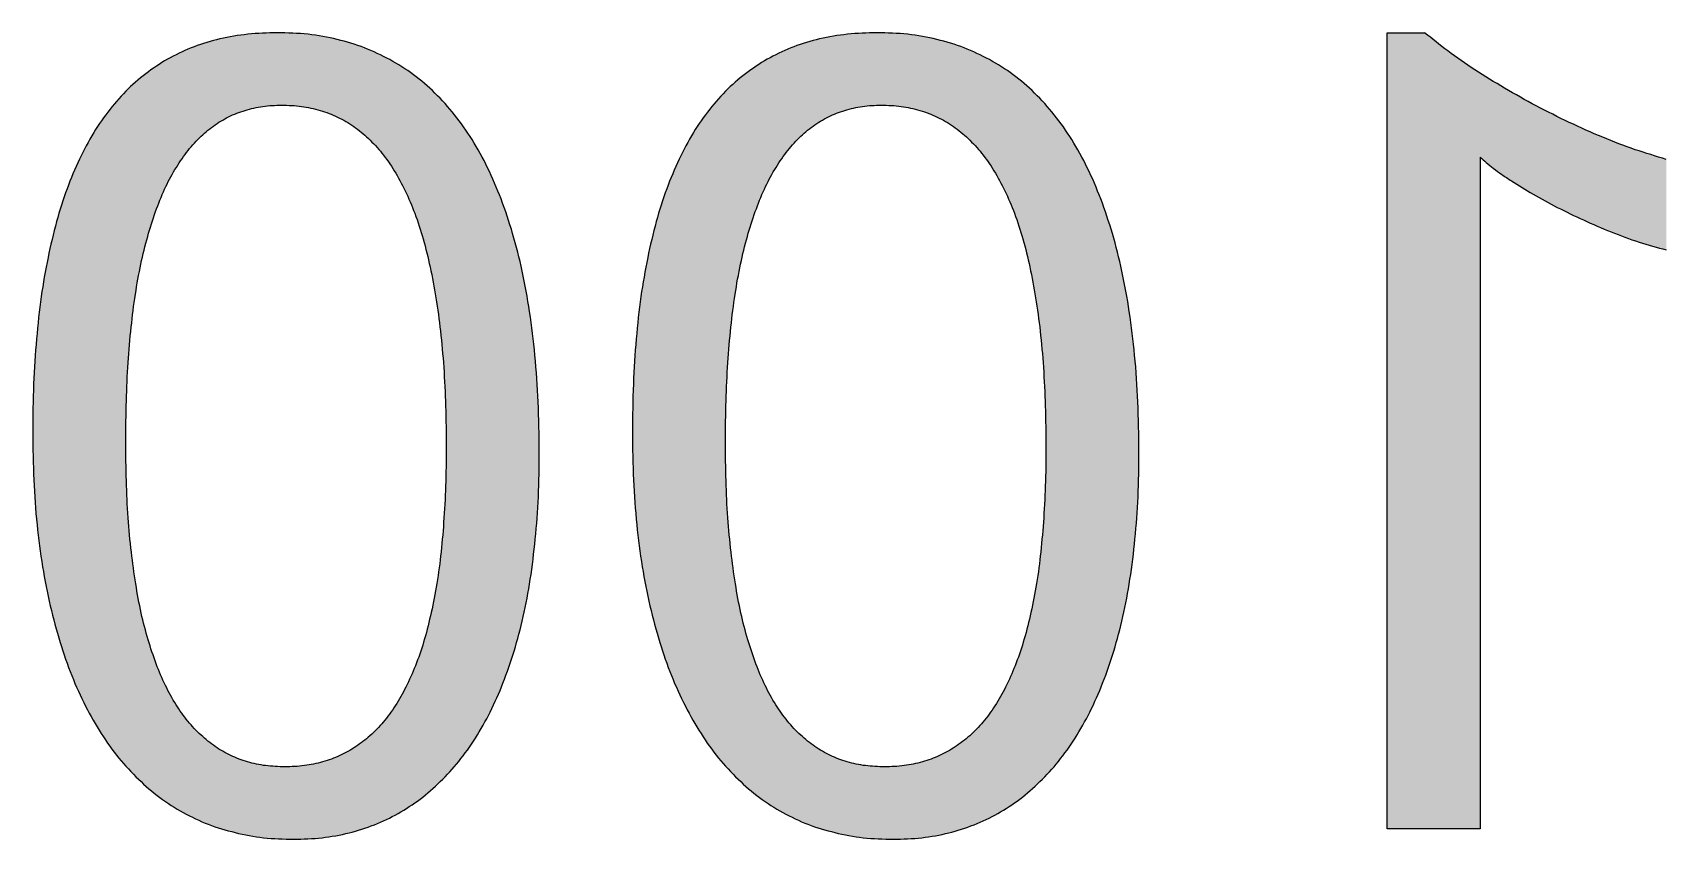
# Model space of a CAD drawing. Header units: millimetres. Extents: x 5 to 35, y 173 to 293.
# Drawn here: x 18.267 to 22.425, y 235.844 to 237.896 of the extents above; entities that cross this region are included whole.
import ezdxf

# ---------------------------------------------------------------- set-up
doc = ezdxf.new("R2010")
doc.units = ezdxf.units.MM

msp = doc.modelspace()

# ---------------------------------------------------------------- hatches: boundary and pattern name
at = {"linetype": 'Continuous'}
h = msp.add_hatch(color=7, dxfattribs=at)
edge = h.paths.add_edge_path(flags=0)
edge.add_spline(control_points=[(18.931, 235.8437), (18.9553, 235.8444), (19.0028, 235.8459), (19.0719, 235.8587), (19.1369, 235.8791), (19.1977, 235.9082), (19.2542, 235.9451), (19.3057, 235.99), (19.3531, 236.0418), (19.3953, 236.1015), (19.4333, 236.1682), (19.4655, 236.2426), (19.494, 236.3236), (19.5167, 236.412), (19.5348, 236.5071), (19.5471, 236.6091), (19.5553, 236.7176), (19.556, 236.7922), (19.5564, 236.8305)], knot_values=[0, 0, 0, 0, 0.055605, 0.108515, 0.160195, 0.211263, 0.262242, 0.314055, 0.367118, 0.422649, 0.481083, 0.542452, 0.607922, 0.677304, 0.75106, 0.829451, 0.912157, 1, 1, 1, 1], weights=[1, 1, 1, 1, 1, 1, 1, 1, 1, 1, 1, 1, 1, 1, 1, 1, 1, 1, 1], degree=3, periodic=0)
edge.add_spline(control_points=[(19.5564, 236.8305), (19.5559, 236.8726), (19.5548, 236.9544), (19.5465, 237.0733), (19.5332, 237.1845), (19.5143, 237.2881), (19.4904, 237.384), (19.4607, 237.4717), (19.4268, 237.5518), (19.3874, 237.6238), (19.3424, 237.6875), (19.2924, 237.7431), (19.2374, 237.7907), (19.1767, 237.8291), (19.1115, 237.8593), (19.0415, 237.8806), (18.9671, 237.8943), (18.9157, 237.8957), (18.8895, 237.8963)], knot_values=[0, 0, 0, 0, 0.089281, 0.173507, 0.252592, 0.326784, 0.396665, 0.462036, 0.523118, 0.580897, 0.635752, 0.688244, 0.739174, 0.789503, 0.840106, 0.891238, 0.944392, 1, 1, 1, 1], weights=[1, 1, 1, 1, 1, 1, 1, 1, 1, 1, 1, 1, 1, 1, 1, 1, 1, 1, 1], degree=3, periodic=0)
edge.add_spline(control_points=[(18.8895, 237.8963), (18.8644, 237.8956), (18.8153, 237.894), (18.7442, 237.8818), (18.6778, 237.8624), (18.6166, 237.8339), (18.5602, 237.7978), (18.5083, 237.754), (18.4624, 237.7014), (18.4201, 237.6418), (18.3846, 237.5734), (18.3526, 237.4977), (18.3261, 237.4138), (18.3047, 237.3221), (18.2872, 237.2226), (18.2759, 237.1152), (18.2682, 236.9998), (18.2674, 236.9202), (18.267, 236.8791)], knot_values=[0, 0, 0, 0, 0.056007, 0.109312, 0.16036, 0.209856, 0.259193, 0.309278, 0.360796, 0.414547, 0.471693, 0.532366, 0.597504, 0.66755, 0.742309, 0.82256, 0.908303, 1, 1, 1, 1], weights=[1, 1, 1, 1, 1, 1, 1, 1, 1, 1, 1, 1, 1, 1, 1, 1, 1, 1, 1], degree=3, periodic=0)
edge.add_spline(control_points=[(18.267, 236.8791), (18.2675, 236.8388), (18.2686, 236.7604), (18.2768, 236.6463), (18.2906, 236.5392), (18.3102, 236.4391), (18.3353, 236.3466), (18.3646, 236.2611), (18.4, 236.1834), (18.4398, 236.113), (18.4846, 236.0503), (18.5349, 235.9962), (18.5893, 235.9489), (18.6494, 235.9108), (18.7135, 235.8801), (18.7826, 235.8597), (18.8553, 235.8457), (18.9055, 235.8444), (18.931, 235.8437)], knot_values=[0, 0, 0, 0, 0.087599, 0.170324, 0.24843, 0.322211, 0.391652, 0.456653, 0.518505, 0.576806, 0.632279, 0.685399, 0.737157, 0.788469, 0.839503, 0.891231, 0.944516, 1, 1, 1, 1], weights=[1, 1, 1, 1, 1, 1, 1, 1, 1, 1, 1, 1, 1, 1, 1, 1, 1, 1, 1], degree=3, periodic=0)
edge = h.paths.add_edge_path(flags=0)
edge.add_spline(control_points=[(18.9088, 236.0279), (18.8925, 236.0286), (18.8604, 236.0298), (18.8138, 236.0393), (18.7707, 236.0561), (18.7306, 236.0788), (18.6942, 236.1087), (18.6605, 236.1443), (18.6305, 236.1869), (18.6035, 236.2358), (18.58, 236.2913), (18.5598, 236.353), (18.5419, 236.421), (18.5284, 236.4957), (18.5174, 236.5766), (18.5091, 236.664), (18.5048, 236.7579), (18.5041, 236.8226), (18.5038, 236.856)], knot_values=[0, 0, 0, 0, 0.0479, 0.093819, 0.13857, 0.183004, 0.228414, 0.275861, 0.326235, 0.380886, 0.438999, 0.502499, 0.570979, 0.644942, 0.724799, 0.810319, 0.901993, 1, 1, 1, 1], weights=[1, 1, 1, 1, 1, 1, 1, 1, 1, 1, 1, 1, 1, 1, 1, 1, 1, 1, 1], degree=3, periodic=0)
edge.add_spline(control_points=[(18.5038, 236.856), (18.5041, 236.8906), (18.5048, 236.9575), (18.5092, 237.0546), (18.517, 237.145), (18.5274, 237.2288), (18.5413, 237.3058), (18.5584, 237.3761), (18.5786, 237.4399), (18.6011, 237.4971), (18.6277, 237.5475), (18.6573, 237.5913), (18.6898, 237.629), (18.726, 237.6593), (18.765, 237.6834), (18.8077, 237.6996), (18.853, 237.7105), (18.8845, 237.7116), (18.9006, 237.7121)], knot_values=[0, 0, 0, 0, 0.099291, 0.192366, 0.27936, 0.359988, 0.434866, 0.504236, 0.567903, 0.626941, 0.680867, 0.73135, 0.778528, 0.82327, 0.866579, 0.909742, 0.953799, 1, 1, 1, 1], weights=[1, 1, 1, 1, 1, 1, 1, 1, 1, 1, 1, 1, 1, 1, 1, 1, 1, 1, 1], degree=3, periodic=0)
edge.add_spline(control_points=[(18.9006, 237.7121), (18.9175, 237.7116), (18.9507, 237.7104), (18.9987, 237.6998), (19.0435, 237.6828), (19.085, 237.6588), (19.1227, 237.6272), (19.1576, 237.5895), (19.1888, 237.5447), (19.2162, 237.4931), (19.241, 237.4352), (19.2622, 237.3702), (19.2795, 237.2983), (19.2944, 237.22), (19.3057, 237.1349), (19.3138, 237.043), (19.3187, 236.9442), (19.3193, 236.8761), (19.3196, 236.8408)], knot_values=[0, 0, 0, 0, 0.047257, 0.092753, 0.136685, 0.181007, 0.226218, 0.273699, 0.324331, 0.378368, 0.436765, 0.500538, 0.569256, 0.643398, 0.723484, 0.809325, 0.901455, 1, 1, 1, 1], weights=[1, 1, 1, 1, 1, 1, 1, 1, 1, 1, 1, 1, 1, 1, 1, 1, 1, 1, 1], degree=3, periodic=0)
edge.add_spline(control_points=[(19.3196, 236.8408), (19.3193, 236.8081), (19.3187, 236.7445), (19.3136, 236.6524), (19.3061, 236.5665), (19.2953, 236.4868), (19.2802, 236.4138), (19.2635, 236.3467), (19.2423, 236.2863), (19.2183, 236.232), (19.1913, 236.1838), (19.1606, 236.1422), (19.1268, 236.1068), (19.0894, 236.0782), (19.0489, 236.0555), (19.005, 236.0395), (18.9579, 236.0298), (18.9254, 236.0285), (18.9088, 236.0279)], knot_values=[0, 0, 0, 0, 0.096923, 0.187881, 0.272976, 0.351995, 0.425632, 0.493491, 0.556199, 0.614826, 0.668942, 0.719384, 0.767274, 0.813258, 0.858274, 0.904071, 0.95083, 1, 1, 1, 1], weights=[1, 1, 1, 1, 1, 1, 1, 1, 1, 1, 1, 1, 1, 1, 1, 1, 1, 1, 1], degree=3, periodic=0)
h = msp.add_hatch(color=7, dxfattribs=at)
edge = h.paths.add_edge_path(flags=0)
edge.add_spline(control_points=[(20.4573, 235.8437), (20.4816, 235.8444), (20.5291, 235.8459), (20.5982, 235.8587), (20.6632, 235.8791), (20.7241, 235.9082), (20.7805, 235.9451), (20.832, 235.99), (20.8794, 236.0418), (20.9216, 236.1015), (20.9596, 236.1682), (20.9918, 236.2426), (21.0203, 236.3236), (21.043, 236.412), (21.0612, 236.5071), (21.0734, 236.6091), (21.0816, 236.7176), (21.0823, 236.7922), (21.0827, 236.8305)], knot_values=[0, 0, 0, 0, 0.055605, 0.108515, 0.160195, 0.211263, 0.262242, 0.314055, 0.367118, 0.422649, 0.481083, 0.542452, 0.607922, 0.677304, 0.75106, 0.829451, 0.912157, 1, 1, 1, 1], weights=[1, 1, 1, 1, 1, 1, 1, 1, 1, 1, 1, 1, 1, 1, 1, 1, 1, 1, 1], degree=3, periodic=0)
edge.add_spline(control_points=[(21.0827, 236.8305), (21.0822, 236.8726), (21.0811, 236.9544), (21.0728, 237.0733), (21.0595, 237.1845), (21.0407, 237.2881), (21.0168, 237.384), (20.9871, 237.4717), (20.9531, 237.5518), (20.9137, 237.6238), (20.8687, 237.6875), (20.8187, 237.7431), (20.7637, 237.7907), (20.703, 237.8291), (20.6378, 237.8593), (20.5678, 237.8806), (20.4934, 237.8943), (20.442, 237.8957), (20.4158, 237.8963)], knot_values=[0, 0, 0, 0, 0.089281, 0.173507, 0.252592, 0.326784, 0.396665, 0.462036, 0.523118, 0.580897, 0.635752, 0.688244, 0.739174, 0.789503, 0.840106, 0.891238, 0.944392, 1, 1, 1, 1], weights=[1, 1, 1, 1, 1, 1, 1, 1, 1, 1, 1, 1, 1, 1, 1, 1, 1, 1, 1], degree=3, periodic=0)
edge.add_spline(control_points=[(20.4158, 237.8963), (20.3907, 237.8956), (20.3416, 237.894), (20.2705, 237.8818), (20.2041, 237.8624), (20.1429, 237.8339), (20.0866, 237.7978), (20.0346, 237.754), (19.9887, 237.7014), (19.9464, 237.6418), (19.9109, 237.5734), (19.8789, 237.4977), (19.8524, 237.4138), (19.831, 237.3221), (19.8135, 237.2226), (19.8022, 237.1152), (19.7945, 236.9998), (19.7937, 236.9202), (19.7933, 236.8791)], knot_values=[0, 0, 0, 0, 0.056007, 0.109312, 0.16036, 0.209856, 0.259193, 0.309278, 0.360796, 0.414547, 0.471693, 0.532366, 0.597504, 0.66755, 0.742309, 0.82256, 0.908303, 1, 1, 1, 1], weights=[1, 1, 1, 1, 1, 1, 1, 1, 1, 1, 1, 1, 1, 1, 1, 1, 1, 1, 1], degree=3, periodic=0)
edge.add_spline(control_points=[(19.7933, 236.8791), (19.7938, 236.8388), (19.7949, 236.7604), (19.8031, 236.6463), (19.8169, 236.5392), (19.8365, 236.4391), (19.8616, 236.3466), (19.8909, 236.2611), (19.9263, 236.1834), (19.9661, 236.113), (20.0109, 236.0503), (20.0612, 235.9962), (20.1156, 235.9489), (20.1757, 235.9108), (20.2399, 235.8801), (20.3089, 235.8597), (20.3817, 235.8457), (20.4318, 235.8444), (20.4573, 235.8437)], knot_values=[0, 0, 0, 0, 0.087599, 0.170324, 0.24843, 0.322211, 0.391652, 0.456653, 0.518505, 0.576806, 0.632279, 0.685399, 0.737157, 0.788469, 0.839503, 0.891231, 0.944516, 1, 1, 1, 1], weights=[1, 1, 1, 1, 1, 1, 1, 1, 1, 1, 1, 1, 1, 1, 1, 1, 1, 1, 1], degree=3, periodic=0)
edge = h.paths.add_edge_path(flags=0)
edge.add_spline(control_points=[(20.4351, 236.0279), (20.4188, 236.0286), (20.3868, 236.0298), (20.3401, 236.0393), (20.297, 236.0561), (20.2569, 236.0788), (20.2205, 236.1087), (20.1869, 236.1443), (20.1568, 236.1869), (20.1298, 236.2358), (20.1064, 236.2913), (20.0861, 236.353), (20.0683, 236.421), (20.0547, 236.4957), (20.0437, 236.5766), (20.0354, 236.664), (20.0311, 236.7579), (20.0305, 236.8226), (20.0301, 236.856)], knot_values=[0, 0, 0, 0, 0.0479, 0.093819, 0.13857, 0.183004, 0.228414, 0.275861, 0.326235, 0.380886, 0.438999, 0.502499, 0.570979, 0.644942, 0.724799, 0.810319, 0.901993, 1, 1, 1, 1], weights=[1, 1, 1, 1, 1, 1, 1, 1, 1, 1, 1, 1, 1, 1, 1, 1, 1, 1, 1], degree=3, periodic=0)
edge.add_spline(control_points=[(20.0301, 236.856), (20.0304, 236.8906), (20.0311, 236.9575), (20.0355, 237.0546), (20.0433, 237.145), (20.0538, 237.2288), (20.0676, 237.3058), (20.0847, 237.3761), (20.105, 237.4399), (20.1275, 237.4971), (20.1541, 237.5475), (20.1836, 237.5913), (20.2161, 237.629), (20.2523, 237.6593), (20.2914, 237.6834), (20.334, 237.6996), (20.3793, 237.7105), (20.4108, 237.7116), (20.4269, 237.7121)], knot_values=[0, 0, 0, 0, 0.099291, 0.192366, 0.27936, 0.359988, 0.434866, 0.504236, 0.567903, 0.626941, 0.680867, 0.73135, 0.778528, 0.82327, 0.866579, 0.909742, 0.953799, 1, 1, 1, 1], weights=[1, 1, 1, 1, 1, 1, 1, 1, 1, 1, 1, 1, 1, 1, 1, 1, 1, 1, 1], degree=3, periodic=0)
edge.add_spline(control_points=[(20.4269, 237.7121), (20.4438, 237.7116), (20.477, 237.7104), (20.525, 237.6998), (20.5698, 237.6828), (20.6114, 237.6588), (20.649, 237.6272), (20.6839, 237.5895), (20.7151, 237.5447), (20.7425, 237.4931), (20.7673, 237.4352), (20.7885, 237.3702), (20.8058, 237.2983), (20.8207, 237.22), (20.832, 237.1349), (20.8401, 237.043), (20.845, 236.9442), (20.8456, 236.8761), (20.8459, 236.8408)], knot_values=[0, 0, 0, 0, 0.047257, 0.092753, 0.136685, 0.181007, 0.226218, 0.273699, 0.324331, 0.378368, 0.436765, 0.500538, 0.569256, 0.643398, 0.723484, 0.809325, 0.901455, 1, 1, 1, 1], weights=[1, 1, 1, 1, 1, 1, 1, 1, 1, 1, 1, 1, 1, 1, 1, 1, 1, 1, 1], degree=3, periodic=0)
edge.add_spline(control_points=[(20.8459, 236.8408), (20.8456, 236.8081), (20.8451, 236.7445), (20.8399, 236.6524), (20.8324, 236.5665), (20.8216, 236.4868), (20.8065, 236.4138), (20.7898, 236.3467), (20.7686, 236.2863), (20.7446, 236.232), (20.7176, 236.1838), (20.6869, 236.1422), (20.6531, 236.1068), (20.6157, 236.0782), (20.5752, 236.0555), (20.5314, 236.0395), (20.4842, 236.0298), (20.4518, 236.0285), (20.4351, 236.0279)], knot_values=[0, 0, 0, 0, 0.096923, 0.187881, 0.272976, 0.351995, 0.425632, 0.493491, 0.556199, 0.614826, 0.668942, 0.719384, 0.767274, 0.813258, 0.858274, 0.904071, 0.95083, 1, 1, 1, 1], weights=[1, 1, 1, 1, 1, 1, 1, 1, 1, 1, 1, 1, 1, 1, 1, 1, 1, 1, 1], degree=3, periodic=0)
h = msp.add_hatch(color=7, dxfattribs=at)
edge = h.paths.add_edge_path(flags=0)
edge.add_line((22.4248, 237.3437), (22.4248, 237.574))
edge.add_spline(control_points=[(22.4248, 237.574), (22.3984, 237.5819), (22.3436, 237.5982), (22.2612, 237.6301), (22.1773, 237.6676), (22.0939, 237.7091), (22.0139, 237.7543), (21.9384, 237.8005), (21.8702, 237.8473), (21.8291, 237.8806), (21.8097, 237.8963)], knot_values=[0, 0, 0, 0, 0.118356, 0.24555, 0.378831, 0.513028, 0.64527, 0.773126, 0.892764, 1, 1, 1, 1], weights=[1, 1, 1, 1, 1, 1, 1, 1, 1, 1, 1], degree=3, periodic=0)
edge.add_line((21.8097, 237.8963), (21.7143, 237.8963))
edge.add_line((21.7143, 237.8963), (21.7143, 235.87))
edge.add_line((21.7143, 235.87), (21.9512, 235.87))
edge.add_line((21.9512, 235.87), (21.9512, 237.5797))
edge.add_spline(control_points=[(21.9512, 237.5797), (21.9562, 237.5752), (21.967, 237.5654), (21.9851, 237.5505), (22.0066, 237.535), (22.0402, 237.5128), (22.087, 237.4841), (22.1481, 237.4507), (22.2146, 237.419), (22.2837, 237.3888), (22.3539, 237.3627), (22.4016, 237.3499), (22.4248, 237.3437)], knot_values=[0, 0, 0, 0, 0.038228, 0.082063, 0.131723, 0.187325, 0.308457, 0.44027, 0.578906, 0.722574, 0.864537, 1, 1, 1, 1], weights=[1, 1, 1, 1, 1, 1, 1, 1, 1, 1, 1, 1, 1], degree=3, periodic=0)

# ---------------------------------------------------------------- linework, layer by layer
at = {"color": 7, "linetype": 'Continuous', "lineweight": 25}
for p, q in [((21.7143, 237.8963), (21.8097, 237.8963)), ((21.7143, 235.87), (21.7143, 237.8963)), ((21.9512, 237.5797), (21.9512, 235.87)), ((21.9512, 235.87), (21.7143, 235.87))]:
    msp.add_line(p, q, dxfattribs=at)
for points, knots in [([(18.8895, 237.8963), (18.8644, 237.8956), (18.8153, 237.894), (18.7442, 237.8818), (18.6778, 237.8624), (18.6166, 237.8339), (18.5602, 237.7978), (18.5083, 237.754), (18.4624, 237.7014), (18.4201, 237.6418), (18.3846, 237.5734), (18.3526, 237.4977), (18.3261, 237.4138), (18.3047, 237.3221), (18.2872, 237.2226), (18.2759, 237.1152), (18.2682, 236.9998), (18.2674, 236.9202), (18.267, 236.8791)], [0, 0, 0, 0, 0.056007, 0.109312, 0.16036, 0.209856, 0.259193, 0.309278, 0.360796, 0.414547, 0.471693, 0.532366, 0.597504, 0.66755, 0.742309, 0.82256, 0.908303, 1, 1, 1, 1]), ([(19.5564, 236.8305), (19.5559, 236.8726), (19.5548, 236.9544), (19.5465, 237.0733), (19.5332, 237.1845), (19.5143, 237.2881), (19.4904, 237.384), (19.4607, 237.4717), (19.4268, 237.5518), (19.3874, 237.6238), (19.3424, 237.6875), (19.2924, 237.7431), (19.2374, 237.7907), (19.1767, 237.8291), (19.1115, 237.8593), (19.0415, 237.8806), (18.9671, 237.8943), (18.9157, 237.8957), (18.8895, 237.8963)], [0, 0, 0, 0, 0.089281, 0.173507, 0.252592, 0.326784, 0.396665, 0.462036, 0.523118, 0.580897, 0.635752, 0.688244, 0.739174, 0.789503, 0.840106, 0.891238, 0.944392, 1, 1, 1, 1]), ([(20.4158, 237.8963), (20.3907, 237.8956), (20.3416, 237.894), (20.2705, 237.8818), (20.2041, 237.8624), (20.1429, 237.8339), (20.0866, 237.7978), (20.0346, 237.754), (19.9887, 237.7014), (19.9464, 237.6418), (19.9109, 237.5734), (19.8789, 237.4977), (19.8524, 237.4138), (19.831, 237.3221), (19.8135, 237.2226), (19.8022, 237.1152), (19.7945, 236.9998), (19.7937, 236.9202), (19.7933, 236.8791)], [0, 0, 0, 0, 0.056007, 0.109312, 0.16036, 0.209856, 0.259193, 0.309278, 0.360796, 0.414547, 0.471693, 0.532366, 0.597504, 0.66755, 0.742309, 0.82256, 0.908303, 1, 1, 1, 1]), ([(21.0827, 236.8305), (21.0822, 236.8726), (21.0811, 236.9544), (21.0728, 237.0733), (21.0595, 237.1845), (21.0407, 237.2881), (21.0168, 237.384), (20.9871, 237.4717), (20.9531, 237.5518), (20.9137, 237.6238), (20.8687, 237.6875), (20.8187, 237.7431), (20.7637, 237.7907), (20.703, 237.8291), (20.6378, 237.8593), (20.5678, 237.8806), (20.4934, 237.8943), (20.442, 237.8957), (20.4158, 237.8963)], [0, 0, 0, 0, 0.089281, 0.173507, 0.252592, 0.326784, 0.396665, 0.462036, 0.523118, 0.580897, 0.635752, 0.688244, 0.739174, 0.789503, 0.840106, 0.891238, 0.944392, 1, 1, 1, 1]), ([(22.4248, 237.574), (22.3984, 237.5819), (22.3436, 237.5982), (22.2612, 237.6301), (22.1773, 237.6676), (22.0939, 237.7091), (22.0139, 237.7543), (21.9384, 237.8005), (21.8702, 237.8473), (21.8291, 237.8806), (21.8097, 237.8963)], [0, 0, 0, 0, 0.118356, 0.24555, 0.378831, 0.513028, 0.64527, 0.773126, 0.892764, 1, 1, 1, 1]), ([(18.5038, 236.856), (18.5041, 236.8906), (18.5048, 236.9575), (18.5092, 237.0546), (18.517, 237.145), (18.5274, 237.2288), (18.5413, 237.3058), (18.5584, 237.3761), (18.5786, 237.4399), (18.6011, 237.4971), (18.6277, 237.5475), (18.6573, 237.5913), (18.6898, 237.629), (18.726, 237.6593), (18.765, 237.6834), (18.8077, 237.6996), (18.853, 237.7105), (18.8845, 237.7116), (18.9006, 237.7121)], [0, 0, 0, 0, 0.099291, 0.192366, 0.27936, 0.359988, 0.434866, 0.504236, 0.567903, 0.626941, 0.680867, 0.73135, 0.778528, 0.82327, 0.866579, 0.909742, 0.953799, 1, 1, 1, 1]), ([(18.9006, 237.7121), (18.9175, 237.7116), (18.9507, 237.7104), (18.9987, 237.6998), (19.0435, 237.6828), (19.085, 237.6588), (19.1227, 237.6272), (19.1576, 237.5895), (19.1888, 237.5447), (19.2162, 237.4931), (19.241, 237.4352), (19.2622, 237.3702), (19.2795, 237.2983), (19.2944, 237.22), (19.3057, 237.1349), (19.3138, 237.043), (19.3187, 236.9442), (19.3193, 236.8761), (19.3196, 236.8408)], [0, 0, 0, 0, 0.047257, 0.092753, 0.136685, 0.181007, 0.226218, 0.273699, 0.324331, 0.378368, 0.436765, 0.500538, 0.569256, 0.643398, 0.723484, 0.809325, 0.901455, 1, 1, 1, 1]), ([(20.0301, 236.856), (20.0304, 236.8906), (20.0311, 236.9575), (20.0355, 237.0546), (20.0433, 237.145), (20.0538, 237.2288), (20.0676, 237.3058), (20.0847, 237.3761), (20.105, 237.4399), (20.1275, 237.4971), (20.1541, 237.5475), (20.1836, 237.5913), (20.2161, 237.629), (20.2523, 237.6593), (20.2914, 237.6834), (20.334, 237.6996), (20.3793, 237.7105), (20.4108, 237.7116), (20.4269, 237.7121)], [0, 0, 0, 0, 0.099291, 0.192366, 0.27936, 0.359988, 0.434866, 0.504236, 0.567903, 0.626941, 0.680867, 0.73135, 0.778528, 0.82327, 0.866579, 0.909742, 0.953799, 1, 1, 1, 1]), ([(20.4269, 237.7121), (20.4438, 237.7116), (20.477, 237.7104), (20.525, 237.6998), (20.5698, 237.6828), (20.6114, 237.6588), (20.649, 237.6272), (20.6839, 237.5895), (20.7151, 237.5447), (20.7425, 237.4931), (20.7673, 237.4352), (20.7885, 237.3702), (20.8058, 237.2983), (20.8207, 237.22), (20.832, 237.1349), (20.8401, 237.043), (20.845, 236.9442), (20.8456, 236.8761), (20.8459, 236.8408)], [0, 0, 0, 0, 0.047257, 0.092753, 0.136685, 0.181007, 0.226218, 0.273699, 0.324331, 0.378368, 0.436765, 0.500538, 0.569256, 0.643398, 0.723484, 0.809325, 0.901455, 1, 1, 1, 1]), ([(21.9512, 237.5797), (21.9562, 237.5752), (21.967, 237.5654), (21.9851, 237.5505), (22.0066, 237.535), (22.0402, 237.5128), (22.087, 237.4841), (22.1481, 237.4507), (22.2146, 237.419), (22.2837, 237.3888), (22.3539, 237.3627), (22.4016, 237.3499), (22.4248, 237.3437)], [0, 0, 0, 0, 0.038228, 0.082063, 0.131723, 0.187325, 0.308457, 0.44027, 0.578906, 0.722574, 0.864537, 1, 1, 1, 1]), ([(18.267, 236.8791), (18.2675, 236.8388), (18.2686, 236.7604), (18.2768, 236.6463), (18.2906, 236.5392), (18.3102, 236.4391), (18.3353, 236.3466), (18.3646, 236.2611), (18.4, 236.1834), (18.4398, 236.113), (18.4846, 236.0503), (18.5349, 235.9962), (18.5893, 235.9489), (18.6494, 235.9108), (18.7135, 235.8801), (18.7826, 235.8597), (18.8553, 235.8457), (18.9055, 235.8444), (18.931, 235.8437)], [0, 0, 0, 0, 0.087599, 0.170324, 0.24843, 0.322211, 0.391652, 0.456653, 0.518505, 0.576806, 0.632279, 0.685399, 0.737157, 0.788469, 0.839503, 0.891231, 0.944516, 1, 1, 1, 1]), ([(19.7933, 236.8791), (19.7938, 236.8388), (19.7949, 236.7604), (19.8031, 236.6463), (19.8169, 236.5392), (19.8365, 236.4391), (19.8616, 236.3466), (19.8909, 236.2611), (19.9263, 236.1834), (19.9661, 236.113), (20.0109, 236.0503), (20.0612, 235.9962), (20.1156, 235.9489), (20.1757, 235.9108), (20.2399, 235.8801), (20.3089, 235.8597), (20.3817, 235.8457), (20.4318, 235.8444), (20.4573, 235.8437)], [0, 0, 0, 0, 0.087599, 0.170324, 0.24843, 0.322211, 0.391652, 0.456653, 0.518505, 0.576806, 0.632279, 0.685399, 0.737157, 0.788469, 0.839503, 0.891231, 0.944516, 1, 1, 1, 1]), ([(18.9088, 236.0279), (18.8925, 236.0286), (18.8604, 236.0298), (18.8138, 236.0393), (18.7707, 236.0561), (18.7306, 236.0788), (18.6942, 236.1087), (18.6605, 236.1443), (18.6305, 236.1869), (18.6035, 236.2358), (18.58, 236.2913), (18.5598, 236.353), (18.5419, 236.421), (18.5284, 236.4957), (18.5174, 236.5766), (18.5091, 236.664), (18.5048, 236.7579), (18.5041, 236.8226), (18.5038, 236.856)], [0, 0, 0, 0, 0.0479, 0.093819, 0.13857, 0.183004, 0.228414, 0.275861, 0.326235, 0.380886, 0.438999, 0.502499, 0.570979, 0.644942, 0.724799, 0.810319, 0.901993, 1, 1, 1, 1]), ([(19.3196, 236.8408), (19.3193, 236.8081), (19.3187, 236.7445), (19.3136, 236.6524), (19.3061, 236.5665), (19.2953, 236.4868), (19.2802, 236.4138), (19.2635, 236.3467), (19.2423, 236.2863), (19.2183, 236.232), (19.1913, 236.1838), (19.1606, 236.1422), (19.1268, 236.1068), (19.0894, 236.0782), (19.0489, 236.0555), (19.005, 236.0395), (18.9579, 236.0298), (18.9254, 236.0285), (18.9088, 236.0279)], [0, 0, 0, 0, 0.096923, 0.187881, 0.272976, 0.351995, 0.425632, 0.493491, 0.556199, 0.614826, 0.668942, 0.719384, 0.767274, 0.813258, 0.858274, 0.904071, 0.95083, 1, 1, 1, 1]), ([(20.4351, 236.0279), (20.4188, 236.0286), (20.3868, 236.0298), (20.3401, 236.0393), (20.297, 236.0561), (20.2569, 236.0788), (20.2205, 236.1087), (20.1869, 236.1443), (20.1568, 236.1869), (20.1298, 236.2358), (20.1064, 236.2913), (20.0861, 236.353), (20.0683, 236.421), (20.0547, 236.4957), (20.0437, 236.5766), (20.0354, 236.664), (20.0311, 236.7579), (20.0305, 236.8226), (20.0301, 236.856)], [0, 0, 0, 0, 0.0479, 0.093819, 0.13857, 0.183004, 0.228414, 0.275861, 0.326235, 0.380886, 0.438999, 0.502499, 0.570979, 0.644942, 0.724799, 0.810319, 0.901993, 1, 1, 1, 1]), ([(20.8459, 236.8408), (20.8456, 236.8081), (20.8451, 236.7445), (20.8399, 236.6524), (20.8324, 236.5665), (20.8216, 236.4868), (20.8065, 236.4138), (20.7898, 236.3467), (20.7686, 236.2863), (20.7446, 236.232), (20.7176, 236.1838), (20.6869, 236.1422), (20.6531, 236.1068), (20.6157, 236.0782), (20.5752, 236.0555), (20.5314, 236.0395), (20.4842, 236.0298), (20.4518, 236.0285), (20.4351, 236.0279)], [0, 0, 0, 0, 0.096923, 0.187881, 0.272976, 0.351995, 0.425632, 0.493491, 0.556199, 0.614826, 0.668942, 0.719384, 0.767274, 0.813258, 0.858274, 0.904071, 0.95083, 1, 1, 1, 1]), ([(18.931, 235.8437), (18.9553, 235.8444), (19.0028, 235.8459), (19.0719, 235.8587), (19.1369, 235.8791), (19.1977, 235.9082), (19.2542, 235.9451), (19.3057, 235.99), (19.3531, 236.0418), (19.3953, 236.1015), (19.4333, 236.1682), (19.4655, 236.2426), (19.494, 236.3236), (19.5167, 236.412), (19.5348, 236.5071), (19.5471, 236.6091), (19.5553, 236.7176), (19.556, 236.7922), (19.5564, 236.8305)], [0, 0, 0, 0, 0.055605, 0.108515, 0.160195, 0.211263, 0.262242, 0.314055, 0.367118, 0.422649, 0.481083, 0.542452, 0.607922, 0.677304, 0.75106, 0.829451, 0.912157, 1, 1, 1, 1]), ([(20.4573, 235.8437), (20.4816, 235.8444), (20.5291, 235.8459), (20.5982, 235.8587), (20.6632, 235.8791), (20.7241, 235.9082), (20.7805, 235.9451), (20.832, 235.99), (20.8794, 236.0418), (20.9216, 236.1015), (20.9596, 236.1682), (20.9918, 236.2426), (21.0203, 236.3236), (21.043, 236.412), (21.0612, 236.5071), (21.0734, 236.6091), (21.0816, 236.7176), (21.0823, 236.7922), (21.0827, 236.8305)], [0, 0, 0, 0, 0.055605, 0.108515, 0.160195, 0.211263, 0.262242, 0.314055, 0.367118, 0.422649, 0.481083, 0.542452, 0.607922, 0.677304, 0.75106, 0.829451, 0.912157, 1, 1, 1, 1])]:
    msp.add_open_spline(points, degree=3, knots=knots, dxfattribs=at)

doc.saveas('drawing.dxf')
